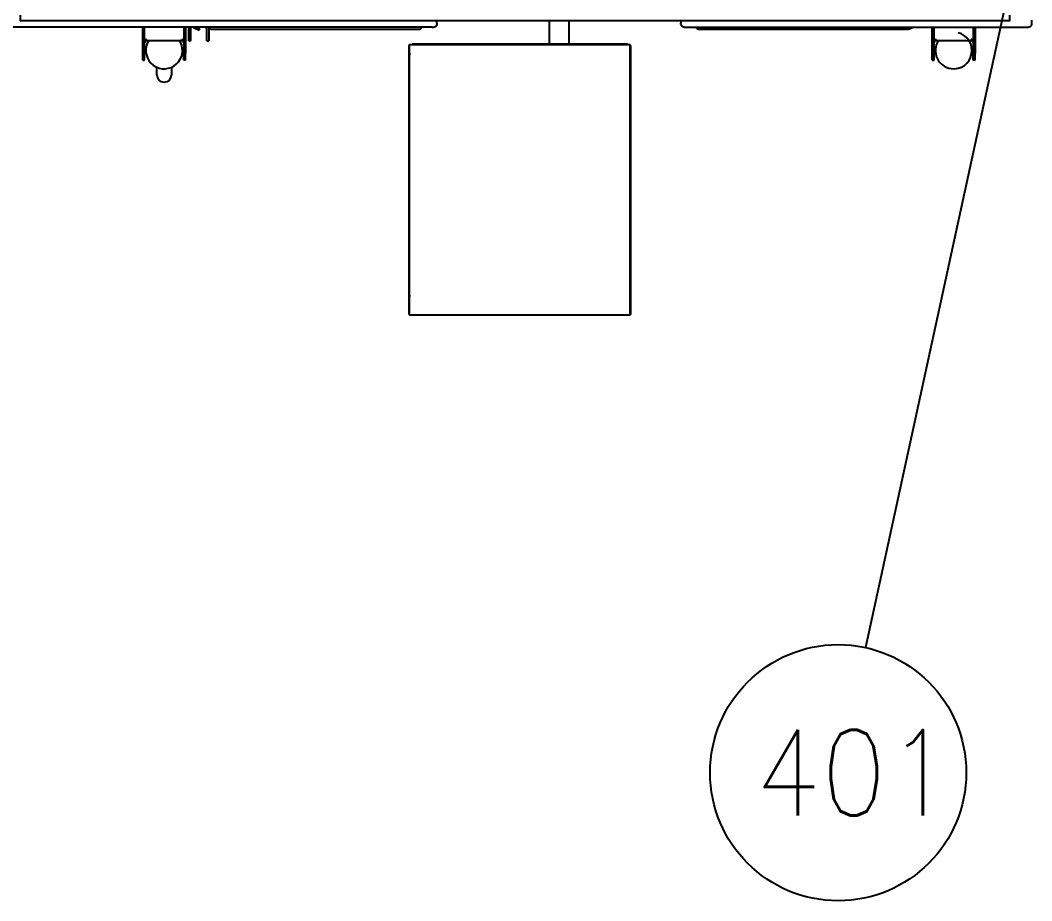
# Model space of a CAD drawing. Header units: millimetres. Extents: x -187347 to 135007, y -6415 to 292048.
# Drawn here: x -47921 to -45848, y 5816 to 7620 of the extents above; entities that cross this region are included whole.
import ezdxf

# ---------------------------------------------------------------- set-up
doc = ezdxf.new("R2010")
doc.units = ezdxf.units.MM
doc.header["$LTSCALE"] = 100
doc.layers.get('0').update_dxf_attribs({"lineweight": 18})
doc.layers.add('1', color=7, linetype='Continuous')
doc.layers.add('Layout Cabinplant', color=30, linetype='Continuous')
doc.styles.add('CONVERTER_11', font='txt.shx', dxfattribs={"width": 0.9})

# ---------------------------------------------------------------- blocks, each defined once
blk = doc.blocks.new('CP_Giblet area_New')
at = {"color": 0, "linetype": 'Continuous'}
for p, q in [((5493, 1634.9), (5493, 1633.8)), ((5493, 1634.9), (5494.5, 1634.9)), ((5493, 1633.8), (5493, 1596.9)), ((5494.5, 1636.4), (5494.5, 1634.5)), ((5494.5, 1636.4), (5946.5, 1636.4)), ((5494.5, 1634.5), (5494.5, 1598)), ((5946.5, 1634.5), (5946.5, 1636.4)), ((5946.5, 1634.9), (5948, 1634.9)), ((5946.5, 1634.5), (5946.5, 1598)), ((5948, 1633.8), (5948, 1634.9)), ((5948, 1596.9), (5948, 1633.8)), ((5493, 1596.9), (5493, 1595.2)), ((5494.5, 1598), (5494.5, 1595.1)), ((5946.5, 1595.1), (5946.5, 1598)), ((5948, 1595.2), (5948, 1596.9)), ((5493, 1595.2), (5493, 1103.3)), ((5494.5, 1595.1), (5494.5, 1103.8)), ((5946.5, 1595.1), (5946.5, 1103.8)), ((5948, 1103.3), (5948, 1595.2)), ((5946.5, 1541.9), (5946.5, 1097.1)), ((6434.5, 1128.3), (6434.5, 1143.9)), ((6464.5, 1143.9), (6464.5, 1128.3)), ((4787.5, 1113.9), (4791.5, 1113.9)), ((4787.5, 1113.9), (4787.5, 1099.8)), ((4787.5, 1045.9), (4787.5, 1099.8)), ((4787.5, 1099.8), (4791.5, 1099.8)), ((4791.5, 1113.9), (4791.5, 1099.8)), ((4791.5, 1045.9), (4791.5, 1099.8)), ((4871.5, 1113.9), (4871.5, 1099.8)), ((4875.5, 1113.9), (4871.5, 1113.9)), ((4871.5, 1099.8), (4871.5, 1045.9)), ((4875.5, 1099.8), (4871.5, 1099.8)), ((4875.5, 1113.9), (4875.5, 1099.8)), ((4875.5, 1099.8), (4875.5, 1045.9)), ((5493, 1103.3), (5493, 1100.8)), ((5493, 1100.8), (5493, 1083.4)), ((5494.5, 1103.8), (5494.5, 1099.5)), ((5494.5, 1099.5), (5494.5, 1081.7)), ((5946.5, 1099.5), (5946.5, 1103.8)), ((5946.5, 1099.5), (5946.5, 1081.7)), ((5948, 1100.8), (5948, 1103.3)), ((5948, 1083.4), (5948, 1100.8)), ((6405.5, 1113.9), (6409.5, 1113.9)), ((6405.5, 1113.9), (6405.5, 1099.8)), ((6405.5, 1045.9), (6405.5, 1099.8)), ((6405.5, 1099.8), (6409.5, 1099.8)), ((6409.5, 1113.9), (6409.5, 1099.8)), ((6409.5, 1045.9), (6409.5, 1099.8)), ((6489.5, 1113.9), (6489.5, 1099.8)), ((6493.5, 1113.9), (6489.5, 1113.9)), ((6489.5, 1099.8), (6489.5, 1045.9)), ((6493.5, 1099.8), (6489.5, 1099.8)), ((6493.5, 1113.9), (6493.5, 1099.8)), ((6493.5, 1099.8), (6493.5, 1045.9)), ((5493, 1083.4), (5494.5, 1083.4)), ((5946.5, 1081.7), (5494.5, 1081.7)), ((5500, 1080.8), (5498.7, 1081.7)), ((5500, 1081.7), (5500, 1079.9)), ((5941, 1079.9), (5500, 1079.9)), ((5620.5, 1033.4), (5620.5, 1079.9)), ((5660.4, 1033.4), (5660.4, 1079.9)), ((5941, 1079.9), (5941, 1081.7)), ((5942.2, 1081.7), (5941, 1080.8)), ((5948, 1083.4), (5946.5, 1083.4)), ((4795.5, 1073.9), (4795.5, 1071.6)), ((4795.5, 1073.9), (4867.5, 1073.9)), ((4829.4, 1073.9), (4833.4, 1073.9)), ((4867.5, 1071.6), (4867.5, 1073.9)), ((6357.8, 1045.9), (6357.8, 1073.9)), ((6360.5, 1073.9), (6357.8, 1073.9)), ((6361.8, 1073.9), (6360.5, 1073.9)), ((6361.8, 1073.9), (6361.8, 1045.9)), ((6395.2, 1045.9), (6395.2, 1073.9)), ((6397.9, 1073.9), (6395.2, 1073.9)), ((6399.2, 1073.9), (6397.9, 1073.9)), ((6399.2, 1073.9), (6399.2, 1045.9)), ((6413.5, 1073.9), (6413.5, 1071.6)), ((6413.5, 1073.9), (6485.5, 1073.9)), ((6418.1, 1073.9), (6415.5, 1077.9)), ((6447.5, 1073.9), (6451.5, 1073.9)), ((6483.3, 1077.7), (6480.8, 1073.9)), ((6485.5, 1071.6), (6485.5, 1073.9)), ((4671.5, 1040.9), (4671.5, 1038)), ((4671.5, 1038), (4671.5, 1031.9)), ((5380.4, 1045.9), (4681.5, 1045.9)), ((4915.4, 1045.9), (4917.1, 1047.2)), ((5353.4, 1050.3), (4926.9, 1050.3)), ((5358.3, 1048.2), (5359.9, 1045.9)), ((5358.8, 1047.2), (5358.8, 1045.9)), ((5390.4, 1040.9), (5390.4, 1038)), ((5390.4, 1033.7), (5390.4, 1038)), ((5890.6, 1038), (5890.6, 1040.9)), ((5890.6, 1038), (5890.6, 1034.6)), ((5900.6, 1045.9), (6977.5, 1045.9)), ((5922.6, 1048.2), (5921, 1045.9)), ((5922.1, 1047.2), (5922.6, 1048.2)), ((5922.1, 1045.9), (5922.1, 1047.2)), ((6354, 1050.3), (5927.6, 1050.3)), ((6354, 1050.3), (6357.8, 1049.6)), ((6361.8, 1048.1), (6363.8, 1047.2)), ((6363.8, 1047.2), (6365.5, 1045.9)), ((6377.7, 1052.4), (6376.3, 1049.7)), ((6383.7, 1045.9), (6376.3, 1049.7)), ((6389.3, 1046.5), (6377.7, 1052.4)), ((6389.3, 1046.5), (6389.8, 1046.1)), ((4716.5, 1033.4), (6744.5, 1033.4)), ((4716.5, 1033.4), (4716.5, 1032.8)), ((4716.5, 1032.8), (4716.5, 1021.5)), ((5890.6, 1034.6), (5890.6, 1033.4)), ((6744.5, 1032.8), (6744.5, 1033.4)), ((6744.5, 1021.5), (6744.5, 1032.8))]:
    blk.add_line(p, q, dxfattribs=at)
for centre, radius, start, end in [((6449.5, 1143.9), 15, 0, 180), ((4831.5, 1093.9), 37.5, 82.4575, 255.6001), ((4831.5, 1093.9), 37.5, 327.6, 82.4575), ((6449.5, 1093.9), 37.5, 132.8575, 205.2001), ((6449.5, 1093.9), 37.5, 334.4576, 132.8574), ((4795.5, 1077.9), 4, 180, 270), ((4867.5, 1077.9), 4, 270, 0), ((6413.5, 1077.9), 4, 180, 270), ((6485.5, 1077.9), 4, 270, 0)]:
    blk.add_arc(centre, radius, start, end, dxfattribs=at)
for points in [[(4791.5, 1074.4), (4791.6, 1073.8), (4791.8, 1073.3), (4791.9, 1073.1), (4792, 1072.9), (4792.2, 1072.7), (4792.5, 1072.5), (4792.7, 1072.3), (4793, 1072.1), (4793.4, 1072), (4793.7, 1071.9), (4794.6, 1071.6), (4795.5, 1071.6)], [(4867.5, 1071.6), (4868.2, 1071.6), (4869, 1071.8), (4869.2, 1071.8), (4869.5, 1071.9), (4869.8, 1072.1), (4870.1, 1072.3), (4870.4, 1072.5), (4870.6, 1072.7), (4870.8, 1072.9), (4871, 1073.1), (4871.3, 1073.7), (4871.5, 1074.4)], [(6409.5, 1074.4), (6409.6, 1073.8), (6409.8, 1073.3), (6409.9, 1073.1), (6410, 1072.9), (6410.2, 1072.7), (6410.5, 1072.5), (6410.7, 1072.3), (6411, 1072.1), (6411.4, 1072), (6411.7, 1071.9), (6412.6, 1071.6), (6413.5, 1071.6)], [(6485.5, 1071.6), (6486.2, 1071.6), (6487, 1071.8), (6487.2, 1071.8), (6487.5, 1071.9), (6487.8, 1072.1), (6488.1, 1072.3), (6488.4, 1072.5), (6488.6, 1072.7), (6488.8, 1072.9), (6489, 1073.1), (6489.3, 1073.7), (6489.5, 1074.4)], [(4681.5, 1045.9), (4679.5, 1045.9), (4677.6, 1045.6), (4676.8, 1045.4), (4675.9, 1045.1), (4675.1, 1044.8), (4674.4, 1044.5), (4673.7, 1044.1), (4673.1, 1043.7), (4672.7, 1043.3), (4672.2, 1042.9), (4671.7, 1042), (4671.5, 1040.9)], [(4926.9, 1050.3), (4924.5, 1050), (4922.2, 1049.5), (4919.6, 1048.5), (4917.1, 1047.2)], [(5358.3, 1048.2), (5357.5, 1049.1), (5356.4, 1049.7), (5354.9, 1050.2), (5353.4, 1050.3)], [(5358.8, 1047.2), (5358.6, 1047.7), (5358.3, 1048.2)], [(5390.4, 1040.9), (5390.1, 1042), (5389.6, 1042.9), (5389.2, 1043.3), (5388.7, 1043.7), (5388.1, 1044.1), (5387.4, 1044.5), (5386.7, 1044.8), (5385.9, 1045.1), (5385.1, 1045.4), (5384.2, 1045.6), (5382.3, 1045.9), (5380.4, 1045.9)], [(5900.6, 1045.9), (5898.6, 1045.9), (5896.7, 1045.6), (5895.9, 1045.4), (5895, 1045.1), (5894.2, 1044.8), (5893.5, 1044.5), (5892.8, 1044.1), (5892.2, 1043.7), (5891.8, 1043.3), (5891.3, 1042.9), (5890.8, 1042), (5890.6, 1040.9)], [(5927.6, 1050.3), (5926, 1050.2), (5924.6, 1049.7), (5923.5, 1049.1), (5922.6, 1048.2)]]:
    blk.add_spline(points, degree=3, dxfattribs=at)
at = {"layer": '1', "color": 0, "linetype": 'Continuous'}
blk.add_line((4715.9, 953.9), (5012.4, 2317.4), dxfattribs=at)
blk.add_circle((5068.2, 2573.9), 262.5, dxfattribs=at)
at = {"layer": '1', "color": 0, "style": 'CONVERTER_11', "width": 0.9}
blk.add_text('401', height=175, rotation=180, dxfattribs=at).set_placement((5238.8, 2661.4))

msp = doc.modelspace()

# ---------------------------------------------------------------- block references
at = {"layer": 'Layout Cabinplant', "rotation": 180}
msp.add_blockref('CP_Giblet area_New', (-41176.6, 8652.2, 0), dxfattribs=at)

doc.saveas('drawing.dxf')
